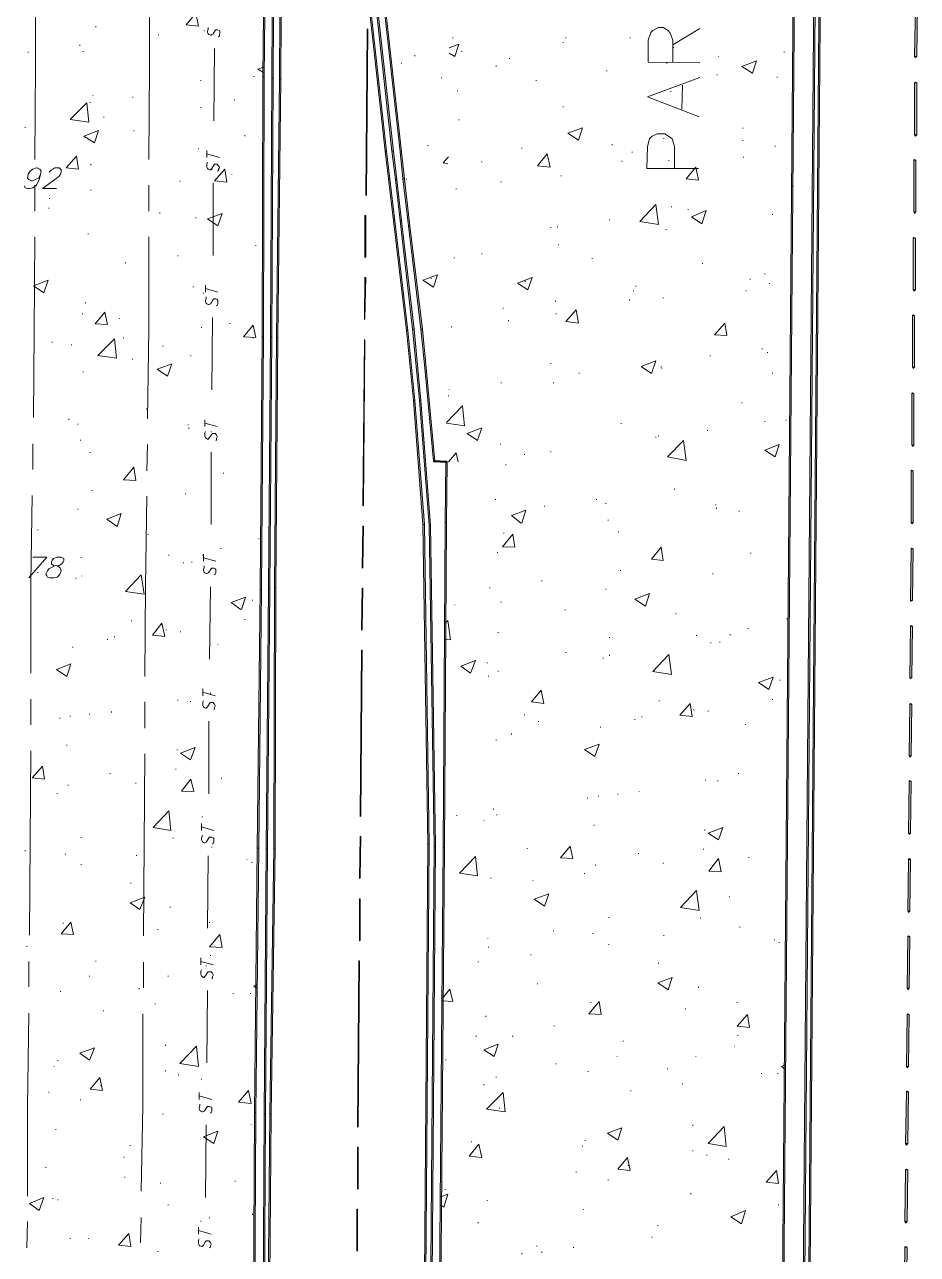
# Model space of a CAD drawing. Header units: inches. Extents: x 10 to 486, y 7 to 426.
# Drawn here: x 398.3 to 484.5, y 105.3 to 224.1 of the extents above; entities that cross this region are included whole.
import ezdxf

# ---------------------------------------------------------------- set-up
doc = ezdxf.new("R2010")
doc.units = ezdxf.units.IN
doc.header["$LTSCALE"] = 3
doc.header["$MEASUREMENT"] = 0
doc.layers.add('PDF_Geometry', color=7, linetype='Continuous', true_color=0x999999)
doc.layers.add('PDF_Solid Fills', color=7, linetype='Continuous')

msp = doc.modelspace()

# ---------------------------------------------------------------- hatches: boundary and pattern name
at = {"layer": 'PDF_Solid Fills', "true_color": 0x767676, "transparency": 33554559}
for points in [[(473.48, 340.55), (473.41, 340.55), (470.94, 39.95), (471.08, 39.95), (473.54, 340.55)], [(475.48, 340.55), (475.41, 340.55), (472.94, 39.95), (473.08, 39.95), (475.54, 340.55)], [(475.94, 340.55), (475.88, 340.55), (473.48, 39.95), (473.61, 39.95), (476.01, 340.55)], [(421.34, 219.08), (421.41, 219.08), (421.68, 243.22), (421.54, 243.22), (421.28, 219.08)], [(421.28, 193.95), (421.34, 193.95), (421.41, 219.08), (421.28, 219.08), (421.21, 193.95)], [(421.08, 169.55), (421.14, 169.55), (421.34, 193.95), (421.21, 193.95), (421.01, 169.55)], [(420.81, 144.55), (420.88, 144.55), (421.14, 169.55), (421.01, 169.55), (420.74, 144.55)], [(420.54, 119.02), (420.61, 119.02), (420.88, 144.55), (420.74, 144.55), (420.48, 119.02)], [(420.41, 95.02), (420.48, 95.02), (420.61, 119.02), (420.48, 119.02), (420.34, 95.02)]]:
    msp.add_hatch(color=8, dxfattribs=at).paths.add_polyline_path(points)
at = {"layer": 'PDF_Solid Fills', "transparency": 33554559}
for points in [[(484.28, 221.02), (484.41, 221.02), (484.48, 226.02), (484.28, 226.02), (484.21, 221.02)], [(484.28, 213.48), (484.41, 213.48), (484.41, 218.48), (484.21, 218.48), (484.21, 213.48)], [(484.21, 206.02), (484.34, 206.02), (484.34, 211.02), (484.14, 211.02), (484.14, 206.02)], [(484.14, 198.48), (484.28, 198.48), (484.28, 203.48), (484.08, 203.48), (484.08, 198.48)], [(484.08, 191.02), (484.21, 191.02), (484.21, 196.02), (484.01, 196.02), (484.01, 191.02)], [(484.01, 183.48), (484.14, 183.48), (484.14, 188.48), (483.94, 188.48), (483.94, 183.48)], [(483.94, 176.02), (484.08, 176.02), (484.08, 181.02), (483.88, 181.02), (483.88, 176.02)], [(483.88, 168.48), (484.01, 168.48), (484.08, 173.48), (483.88, 173.48), (483.81, 168.48)], [(483.81, 161.02), (483.94, 161.02), (484.01, 166.02), (483.81, 166.02), (483.74, 161.02)], [(483.74, 153.48), (483.88, 153.48), (483.94, 158.48), (483.74, 158.48), (483.68, 153.48)], [(483.68, 146.02), (483.81, 146.02), (483.88, 151.02), (483.68, 151.02), (483.61, 146.02)], [(483.61, 138.48), (483.74, 138.48), (483.81, 143.48), (483.61, 143.48), (483.54, 138.48)], [(483.54, 131.02), (483.68, 131.02), (483.74, 136.02), (483.54, 136.02), (483.48, 131.02)], [(483.48, 123.48), (483.61, 123.48), (483.68, 128.48), (483.48, 128.48), (483.41, 123.48)], [(483.41, 116.02), (483.54, 116.02), (483.61, 121.02), (483.41, 121.02), (483.34, 116.02)], [(483.34, 108.48), (483.48, 108.48), (483.54, 113.48), (483.34, 113.48), (483.28, 108.48)], [(483.28, 101.02), (483.41, 101.02), (483.48, 106.02), (483.28, 106.02), (483.21, 101.02)]]:
    msp.add_hatch(color=256, dxfattribs=at).paths.add_polyline_path(points)

# ---------------------------------------------------------------- linework, layer by layer
at = {"layer": 'PDF_Geometry', "color": 8, "lineweight": 5, "true_color": 0x767676}
for points in [[(473.48, 340.55), (473.41, 340.55), (470.94, 39.95), (471.08, 39.95), (473.54, 340.55)], [(475.48, 340.55), (475.41, 340.55), (472.94, 39.95), (473.08, 39.95), (475.54, 340.55)], [(475.94, 340.55), (475.88, 340.55), (473.48, 39.95), (473.61, 39.95), (476.01, 340.55)], [(421.34, 219.08), (421.41, 219.08), (421.68, 243.22), (421.54, 243.22), (421.28, 219.08)], [(422.14, 218.95), (422.28, 218.95), (422.41, 243.02), (422.28, 243.02)], [(422.88, 218.88), (423.01, 218.88), (423.14, 242.88), (423.01, 242.88)], [(433.08, 211.88), (433.21, 211.88), (429.81, 242.68), (429.68, 242.68)], [(433.74, 211.88), (433.88, 211.88), (430.48, 242.68), (430.34, 242.68)], [(434.54, 211.82), (434.68, 211.82), (431.21, 242.75), (431.08, 242.75)], [(421.28, 193.95), (421.34, 193.95), (421.41, 219.08), (421.28, 219.08), (421.21, 193.95)], [(422.01, 193.95), (422.14, 193.95), (422.28, 218.95), (422.14, 218.95)], [(422.61, 193.88), (422.74, 193.88), (423.01, 218.88), (422.88, 218.88)], [(433.41, 209.22), (433.54, 209.22), (433.21, 211.88), (433.08, 211.88)], [(434.08, 209.15), (434.21, 209.15), (433.88, 211.88), (433.74, 211.88)], [(434.81, 209.22), (434.94, 209.22), (434.68, 211.82), (434.54, 211.82)], [(433.88, 205.15), (434.01, 205.15), (433.54, 209.22), (433.41, 209.22)], [(434.54, 205.15), (434.68, 205.15), (434.21, 209.15), (434.08, 209.15)], [(435.34, 204.68), (435.48, 204.68), (434.94, 209.22), (434.81, 209.22)], [(435.14, 194.55), (435.28, 194.55), (434.01, 205.15), (433.88, 205.15)], [(435.74, 194.68), (435.88, 194.68), (434.68, 205.15), (434.54, 205.15)], [(436.54, 194.68), (436.68, 194.68), (435.48, 204.68), (435.34, 204.68)], [(421.08, 169.55), (421.14, 169.55), (421.34, 193.95), (421.21, 193.95), (421.01, 169.55)], [(421.81, 169.62), (421.94, 169.62), (422.14, 193.95), (422.01, 193.95)], [(422.41, 169.75), (422.54, 169.75), (422.74, 193.88), (422.61, 193.88)], [(435.81, 187.82), (435.94, 187.82), (435.28, 194.55), (435.14, 194.55)], [(436.41, 187.82), (436.54, 187.82), (435.88, 194.68), (435.74, 194.68)], [(436.94, 190.62), (437.08, 190.62), (436.68, 194.68), (436.54, 194.68)], [(437.74, 181.95), (437.88, 181.95), (437.08, 190.62), (436.94, 190.62)], [(436.74, 175.82), (436.88, 175.82), (435.94, 187.82), (435.81, 187.82)], [(437.34, 175.75), (437.48, 175.75), (436.54, 187.82), (436.41, 187.82)], [(439.01, 181.82), (439.01, 181.95), (437.81, 182.02), (437.81, 181.88)], [(438.88, 176.02), (439.01, 176.02), (439.08, 181.88), (438.94, 181.88)], [(438.68, 144.62), (438.81, 144.62), (439.01, 176.02), (438.88, 176.02)], [(437.21, 144.95), (437.34, 144.95), (436.88, 175.82), (436.74, 175.82)], [(437.81, 144.75), (437.94, 144.75), (437.48, 175.75), (437.34, 175.75)], [(420.81, 144.55), (420.88, 144.55), (421.14, 169.55), (421.01, 169.55), (420.74, 144.55)], [(421.61, 144.48), (421.74, 144.48), (421.94, 169.62), (421.81, 169.62)], [(422.34, 144.55), (422.48, 144.55), (422.54, 169.75), (422.41, 169.75)], [(436.14, 7.42), (436.28, 7.42), (437.34, 144.95), (437.21, 144.95)], [(420.54, 119.02), (420.61, 119.02), (420.88, 144.55), (420.74, 144.55), (420.48, 119.02)], [(421.41, 118.88), (421.54, 118.88), (421.74, 144.48), (421.61, 144.48)], [(421.94, 118.88), (422.08, 118.88), (422.48, 144.55), (422.34, 144.55)], [(436.74, 7.42), (436.88, 7.42), (437.94, 144.75), (437.81, 144.75)], [(437.54, 7.42), (437.68, 7.42), (438.81, 144.62), (438.68, 144.62)], [(420.41, 95.02), (420.48, 95.02), (420.61, 119.02), (420.48, 119.02), (420.34, 95.02)], [(421.28, 94.95), (421.41, 94.95), (421.54, 118.88), (421.41, 118.88)], [(421.74, 94.95), (421.88, 94.95), (422.08, 118.88), (421.94, 118.88)]]:
    msp.add_lwpolyline(points, close=True, dxfattribs=at)
at = {"layer": 'PDF_Geometry', "color": 7, "lineweight": 9}
for points in [[(399.28, 211.08), (399.34, 220.22), (399.34, 228.75)], [(410.28, 211.08), (410.34, 220.02), (410.34, 228.35)], [(399.28, 206.08), (399.28, 208.62)], [(410.28, 206.08), (410.28, 208.62)], [(399.14, 186.15), (399.21, 194.48), (399.28, 203.62)], [(410.14, 186.02), (410.28, 194.68), (410.28, 203.62)], [(399.08, 181.15), (399.08, 183.62)], [(410.08, 181.02), (410.14, 183.55)], [(398.88, 161.48), (398.88, 170.22), (399.01, 178.62)], [(409.88, 161.15), (409.94, 169.88), (410.08, 178.55)], [(398.88, 156.48), (398.88, 158.95)], [(409.88, 156.15), (409.88, 158.68)], [(398.74, 136.15), (398.81, 145.22), (398.88, 153.95)], [(409.74, 136.08), (409.81, 144.95), (409.88, 153.68)], [(398.68, 131.15), (398.68, 133.62)], [(409.74, 131.08), (409.74, 133.55)], [(398.54, 110.95), (398.54, 119.55), (398.68, 128.62)], [(409.54, 111.42), (409.68, 119.68), (409.68, 128.55)], [(398.48, 105.95), (398.54, 108.48)], [(409.48, 106.42), (409.54, 108.88)]]:
    msp.add_lwpolyline(points, dxfattribs=at)
at = {"layer": 'PDF_Geometry', "color": 7, "lineweight": 5}
for points in [[(484.28, 221.02), (484.41, 221.02), (484.48, 226.02), (484.28, 226.02), (484.21, 221.02)], [(431.28, 207.68), (431.41, 223.68), (431.34, 223.68), (431.21, 207.68)], [(484.28, 213.48), (484.41, 213.48), (484.41, 218.48), (484.21, 218.48), (484.21, 213.48)], [(484.21, 206.02), (484.34, 206.02), (484.34, 211.02), (484.14, 211.02), (484.14, 206.02)], [(431.14, 205.68), (431.14, 201.68), (431.21, 201.68), (431.21, 205.68)], [(484.14, 198.48), (484.28, 198.48), (484.28, 203.48), (484.08, 203.48), (484.08, 198.48)], [(431.14, 195.68), (431.21, 199.68), (431.14, 199.68), (431.08, 195.68)], [(484.08, 191.02), (484.21, 191.02), (484.21, 196.02), (484.01, 196.02), (484.01, 191.02)], [(431.01, 177.68), (431.14, 193.68), (431.08, 193.68), (430.94, 177.68)], [(484.01, 183.48), (484.14, 183.48), (484.14, 188.48), (483.94, 188.48), (483.94, 183.48)], [(483.94, 176.02), (484.08, 176.02), (484.08, 181.02), (483.88, 181.02), (483.88, 176.02)], [(430.94, 171.68), (431.01, 175.68), (430.94, 175.68), (430.88, 171.68)], [(483.88, 168.48), (484.01, 168.48), (484.08, 173.48), (483.88, 173.48), (483.81, 168.48)], [(430.88, 165.68), (430.94, 169.68), (430.88, 169.68), (430.81, 165.68)], [(483.81, 161.02), (483.94, 161.02), (484.01, 166.02), (483.81, 166.02), (483.74, 161.02)], [(430.74, 147.68), (430.88, 163.68), (430.81, 163.68), (430.68, 147.68)], [(483.74, 153.48), (483.88, 153.48), (483.94, 158.48), (483.74, 158.48), (483.68, 153.48)], [(483.68, 146.02), (483.81, 146.02), (483.88, 151.02), (483.68, 151.02), (483.61, 146.02)], [(430.68, 141.68), (430.74, 145.68), (430.68, 145.68), (430.61, 141.68)], [(483.61, 138.48), (483.74, 138.48), (483.81, 143.48), (483.61, 143.48), (483.54, 138.48)], [(430.61, 139.68), (430.61, 135.68), (430.68, 135.68), (430.68, 139.68)], [(483.54, 131.02), (483.68, 131.02), (483.74, 136.02), (483.54, 136.02), (483.48, 131.02)], [(430.48, 117.68), (430.61, 133.68), (430.54, 133.68), (430.41, 117.68)], [(483.48, 123.48), (483.61, 123.48), (483.68, 128.48), (483.48, 128.48), (483.41, 123.48)], [(483.41, 116.02), (483.54, 116.02), (483.61, 121.02), (483.41, 121.02), (483.34, 116.02)], [(430.41, 115.68), (430.41, 111.68), (430.48, 111.68), (430.48, 115.68)], [(483.34, 108.48), (483.48, 108.48), (483.54, 113.48), (483.34, 113.48), (483.28, 108.48)], [(430.34, 109.68), (430.34, 105.68), (430.41, 105.68), (430.41, 109.68)], [(483.28, 101.02), (483.41, 101.02), (483.48, 106.02), (483.28, 106.02), (483.21, 101.02)]]:
    msp.add_lwpolyline(points, close=True, dxfattribs=at)
at = {"layer": 'PDF_Geometry', "lineweight": 13}
for points in [[(414.81, 225.22), (415.08, 223.95), (413.88, 224.08)], [(468.94, 220.62), (468.54, 219.42), (467.54, 220.08)], [(404.48, 214.68), (402.68, 214.95), (404.28, 216.55)], [(405.41, 213.88), (405.01, 212.68), (404.01, 213.35)], [(452.14, 214.15), (451.74, 212.95), (450.74, 213.62)], [(448.74, 211.62), (449.01, 210.35), (447.81, 210.48)], [(403.28, 211.42), (403.48, 210.15), (402.28, 210.28)], [(463.08, 210.35), (463.34, 209.08), (462.14, 209.22)], [(417.61, 210.15), (417.81, 208.88), (416.61, 209.02)], [(459.48, 204.82), (457.68, 205.08), (459.21, 206.75)], [(417.34, 205.88), (416.94, 204.68), (415.94, 205.35)], [(464.08, 206.15), (463.68, 204.88), (462.68, 205.55)], [(438.14, 199.95), (437.74, 198.75), (436.74, 199.42)], [(447.28, 199.68), (446.88, 198.48), (445.88, 199.15)], [(400.54, 199.42), (400.14, 198.22), (399.14, 198.88)], [(406.01, 196.35), (406.28, 195.15), (405.08, 195.22)], [(451.54, 196.55), (451.74, 195.28), (450.54, 195.42)], [(420.34, 195.08), (420.61, 193.88), (419.41, 193.95)], [(465.88, 195.28), (466.08, 194.08), (464.88, 194.15)], [(407.14, 191.88), (405.34, 192.15), (406.94, 193.75)], [(412.48, 191.35), (412.08, 190.15), (411.08, 190.82)], [(459.21, 191.62), (458.81, 190.42), (457.81, 191.08)], [(442.41, 185.15), (442.01, 183.95), (441.01, 184.62)], [(462.14, 182.02), (460.34, 182.35), (461.88, 183.95)], [(471.14, 183.55), (470.74, 182.35), (469.74, 183.02)], [(408.81, 181.35), (409.01, 180.08), (407.81, 180.15)], [(407.61, 176.88), (407.21, 175.62), (406.21, 176.35)], [(445.41, 174.88), (445.61, 173.62), (444.41, 173.68)], [(459.74, 173.62), (459.94, 172.35), (458.81, 172.48)], [(409.81, 169.08), (408.01, 169.35), (409.54, 170.95)], [(458.61, 169.15), (458.21, 167.95), (457.21, 168.62)], [(411.54, 166.28), (411.81, 165.02), (410.61, 165.15)], [(460.74, 161.35), (458.94, 161.62), (460.48, 163.28)], [(402.74, 162.35), (402.34, 161.15), (401.34, 161.82)], [(441.81, 162.68), (441.34, 161.48), (440.41, 162.15)], [(470.54, 161.08), (470.14, 159.88), (469.14, 160.55)], [(448.14, 159.82), (448.41, 158.55), (447.21, 158.68)], [(462.54, 158.55), (462.74, 157.28), (461.54, 157.42)], [(453.74, 154.62), (453.34, 153.42), (452.34, 154.08)], [(414.74, 154.28), (414.28, 153.08), (413.34, 153.75)], [(400.01, 152.48), (400.21, 151.22), (399.01, 151.35)], [(414.34, 151.22), (414.61, 150.02), (413.41, 150.08)], [(412.41, 146.28), (410.68, 146.55), (412.21, 148.15)], [(465.68, 146.55), (465.28, 145.35), (464.28, 146.02)], [(442.01, 141.88), (440.28, 142.15), (441.81, 143.75)], [(450.94, 144.75), (451.21, 143.55), (450.01, 143.62)], [(465.28, 143.55), (465.54, 142.28), (464.34, 142.35)], [(463.41, 138.55), (461.61, 138.82), (463.14, 140.48)], [(409.88, 139.82), (409.41, 138.62), (408.48, 139.28)], [(448.88, 140.15), (448.48, 138.95), (447.48, 139.62)], [(402.74, 137.42), (403.01, 136.22), (401.81, 136.28)], [(417.14, 136.22), (417.34, 134.95), (416.14, 135.02)], [(460.81, 132.08), (460.41, 130.88), (459.41, 131.55)], [(453.74, 129.75), (453.94, 128.48), (452.74, 128.55)], [(468.08, 128.48), (468.28, 127.22), (467.08, 127.35)], [(405.01, 125.28), (404.54, 124.08), (403.61, 124.75)], [(415.08, 123.48), (413.28, 123.75), (414.88, 125.42)], [(444.01, 125.62), (443.61, 124.42), (442.61, 125.08)], [(405.54, 122.42), (405.81, 121.15), (404.61, 121.28)], [(419.88, 121.15), (420.14, 119.88), (418.94, 120.02)], [(444.68, 119.08), (442.88, 119.35), (444.48, 120.95)], [(466.01, 115.75), (464.28, 116.02), (465.81, 117.68)], [(416.94, 117.22), (416.54, 116.02), (415.54, 116.68)], [(455.94, 117.55), (455.54, 116.35), (454.54, 117.02)], [(442.14, 115.95), (442.41, 114.68), (441.21, 114.82)], [(456.48, 114.68), (456.74, 113.42), (455.54, 113.55)], [(470.88, 113.42), (471.08, 112.15), (469.88, 112.28)], [(400.14, 110.82), (399.68, 109.55), (398.74, 110.22)], [(467.88, 109.55), (467.48, 108.28), (466.48, 108.95)], [(408.34, 107.35), (408.54, 106.08), (407.34, 106.22)]]:
    msp.add_lwpolyline(points, close=True, dxfattribs=at)
for points in [[(405.14, 223.95), (405.14, 223.88)], [(415.61, 223.55), (415.61, 223.48)], [(417.01, 222.95), (417.08, 223.02), (417.08, 223.15), (417.14, 223.28), (417.14, 223.48), (417.08, 223.55), (416.94, 223.62), (416.74, 223.62), (416.68, 223.55), (416.48, 223.22), (416.34, 223.15), (416.28, 223.08), (416.21, 223.08), (416.08, 223.15), (416.01, 223.22), (415.94, 223.35), (415.94, 223.48), (416.01, 223.68), (416.01, 223.82)], [(411.21, 223.15), (411.21, 223.08)], [(439.28, 221.88), (440.21, 222.22), (439.81, 221.02), (439.28, 221.35)], [(439.61, 222.88), (439.61, 222.82)], [(450.28, 222.42), (450.28, 222.35)], [(450.54, 222.88), (450.54, 222.82)], [(456.74, 222.88), (456.74, 222.82)], [(398.61, 221.48), (398.61, 221.42)], [(403.61, 222.15), (403.61, 222.08)], [(403.94, 221.55), (403.94, 221.48)], [(416.54, 214.82), (416.61, 221.82)], [(435.94, 221.15), (435.94, 221.08)], [(440.48, 221.55), (440.48, 221.48)], [(460.94, 221.95), (460.94, 221.88)], [(465.28, 221.08), (465.28, 221.02)], [(471.61, 221.48), (471.61, 221.42)], [(421.34, 219.48), (420.81, 219.82), (421.34, 220.02)], [(434.68, 220.42), (434.68, 220.35)], [(443.81, 220.15), (443.81, 220.08)], [(445.08, 220.88), (445.08, 220.82)], [(460.28, 220.42), (460.28, 220.35)], [(415.28, 218.75), (415.28, 218.68)], [(420.41, 219.15), (420.41, 219.08)], [(438.54, 219.02), (438.54, 218.95)], [(447.68, 218.75), (447.68, 218.68)], [(454.48, 219.68), (454.48, 219.62)], [(465.14, 219.28), (465.14, 219.22)], [(470.94, 219.08), (470.94, 219.02)], [(440.08, 217.75), (440.08, 217.68)], [(460.68, 217.68), (460.68, 217.62)], [(404.61, 216.62), (404.61, 216.55)], [(404.88, 217.28), (404.88, 217.22)], [(408.74, 217.15), (408.74, 217.08)], [(418.54, 216.88), (418.54, 216.82)], [(450.28, 216.22), (450.28, 216.15)], [(405.94, 215.22), (405.94, 215.15)], [(415.28, 216.15), (415.28, 216.08)], [(398.34, 214.22), (398.34, 214.15)], [(408.81, 213.88), (408.81, 213.82)], [(440.21, 214.95), (440.21, 214.88)], [(467.61, 214.15), (467.61, 214.08)], [(419.54, 213.42), (419.54, 213.35)], [(460.01, 213.15), (460.01, 213.08)], [(467.61, 212.95), (467.61, 212.88)], [(415.08, 212.15), (415.08, 212.08)], [(415.88, 211.28), (415.88, 211.95)], [(417.08, 211.28), (415.88, 211.62)], [(437.21, 212.48), (437.21, 212.42)], [(446.28, 212.22), (446.28, 212.15)], [(455.01, 212.55), (455.01, 212.48)], [(456.94, 211.82), (456.94, 211.75)], [(470.74, 212.42), (470.74, 212.35)], [(404.68, 210.62), (404.68, 210.55)], [(416.88, 209.95), (417.01, 210.02), (417.01, 210.15), (417.08, 210.28), (417.08, 210.35), (417.01, 210.48), (416.94, 210.55), (416.88, 210.62), (416.61, 210.62), (416.54, 210.55), (416.34, 210.22), (416.28, 210.15), (416.21, 210.08), (416.14, 210.08), (416.01, 210.15), (415.94, 210.22), (415.88, 210.35), (415.88, 210.68), (415.94, 210.82)], [(439.14, 210.68), (438.68, 210.75), (439.21, 211.35)], [(442.41, 210.88), (442.41, 210.82)], [(455.94, 210.95), (455.94, 210.88)], [(460.48, 211.02), (460.48, 210.95)], [(467.68, 211.35), (467.68, 211.28)], [(416.34, 210.15), (416.34, 210.08)], [(418.28, 209.68), (418.28, 209.62)], [(435.14, 209.22), (435.14, 209.15)], [(450.08, 209.55), (450.08, 209.48)], [(404.68, 208.15), (404.68, 208.08)], [(413.28, 209.02), (413.28, 208.95)], [(416.48, 201.82), (416.48, 208.82)], [(439.94, 208.28), (439.94, 208.22)], [(444.28, 208.95), (444.28, 208.88)], [(472.34, 208.55), (472.34, 208.48)], [(400.68, 207.35), (400.68, 207.28)], [(400.61, 206.42), (400.61, 206.35)], [(411.34, 205.95), (411.34, 205.88)], [(460.74, 206.55), (460.74, 206.48)], [(462.34, 206.28), (462.34, 206.22)], [(470.48, 205.82), (470.48, 205.75)], [(414.81, 205.48), (414.81, 205.42)], [(449.08, 204.55), (449.08, 204.48)], [(449.74, 204.62), (449.74, 204.55)], [(454.74, 205.28), (454.74, 205.22)], [(460.21, 204.35), (460.21, 204.28)], [(404.41, 203.95), (404.41, 203.88)], [(420.61, 202.82), (420.61, 202.75)], [(442.41, 202.02), (442.41, 201.95)], [(449.81, 202.88), (449.81, 202.82)], [(408.01, 201.15), (408.01, 201.08)], [(413.08, 201.82), (413.08, 201.75)], [(439.74, 201.62), (439.74, 201.55)], [(453.08, 201.55), (453.08, 201.48)], [(463.74, 201.08), (463.74, 201.02)], [(437.54, 199.62), (437.54, 199.55)], [(469.74, 200.08), (469.74, 200.02)], [(414.54, 198.82), (414.54, 198.75)], [(415.74, 198.28), (415.74, 198.95)], [(416.94, 198.28), (415.74, 198.62)], [(446.61, 199.35), (446.61, 199.28)], [(457.08, 198.42), (457.08, 198.35)], [(457.28, 198.88), (457.28, 198.82)], [(467.94, 198.42), (467.94, 198.35)], [(468.34, 199.55), (468.34, 199.48)], [(470.21, 199.15), (470.21, 199.08)], [(404.14, 197.28), (404.14, 197.22)], [(415.54, 198.22), (415.54, 198.15)], [(416.81, 196.95), (416.88, 197.02), (416.94, 197.15), (416.94, 197.48), (416.88, 197.55), (416.74, 197.62), (416.54, 197.62), (416.48, 197.55), (416.28, 197.22), (416.21, 197.15), (416.08, 197.08), (416.01, 197.08), (415.88, 197.15), (415.81, 197.22), (415.74, 197.35), (415.74, 197.48), (415.81, 197.68), (415.81, 197.82)], [(449.54, 197.42), (449.54, 197.35)], [(456.68, 197.55), (456.68, 197.48)], [(459.94, 197.75), (459.94, 197.68)], [(403.88, 196.22), (403.88, 196.15)], [(444.48, 196.75), (444.48, 196.68)], [(449.61, 196.22), (449.61, 196.15)], [(407.41, 195.75), (407.41, 195.68)], [(415.34, 194.88), (415.34, 194.82)], [(416.34, 188.82), (416.41, 195.82)], [(418.08, 195.28), (418.08, 195.22)], [(439.48, 194.95), (439.48, 194.88)], [(445.01, 195.55), (445.01, 195.48)], [(407.81, 193.88), (407.81, 193.82)], [(420.34, 193.88), (420.34, 193.82)], [(400.94, 193.48), (400.94, 193.42)], [(402.81, 193.22), (402.81, 193.15)], [(411.61, 193.08), (411.61, 193.02)], [(469.48, 192.82), (469.48, 192.75)], [(470.01, 192.48), (470.01, 192.42)], [(408.68, 191.82), (408.68, 191.75)], [(414.34, 192.15), (414.34, 192.08)], [(449.08, 191.42), (449.08, 191.35)], [(464.48, 192.15), (464.48, 192.08)], [(403.94, 190.62), (403.94, 190.55)], [(451.81, 190.48), (451.81, 190.42)], [(459.74, 191.08), (459.74, 191.02)], [(459.81, 190.95), (459.81, 190.88)], [(470.48, 190.48), (470.48, 190.42)], [(444.28, 189.55), (444.28, 189.48)], [(449.34, 189.55), (449.34, 189.48)], [(439.21, 188.28), (439.21, 188.22)], [(439.28, 188.88), (439.28, 188.82)], [(410.08, 187.02), (410.08, 186.95)], [(439.01, 185.68), (440.54, 187.28), (440.74, 185.35), (439.01, 185.62)], [(467.54, 187.62), (467.54, 187.55)], [(402.54, 186.02), (402.54, 185.95)], [(403.41, 185.55), (403.41, 185.48)], [(414.08, 185.48), (414.08, 185.42)], [(415.68, 185.28), (415.68, 185.95)], [(416.88, 185.28), (415.68, 185.62)], [(455.88, 185.62), (455.88, 185.55)], [(469.74, 185.82), (469.74, 185.75)], [(471.81, 185.95), (471.81, 185.88)], [(414.14, 185.15), (414.14, 185.08)], [(416.74, 183.95), (416.81, 184.02), (416.81, 184.15), (416.88, 184.28), (416.88, 184.35), (416.81, 184.48), (416.74, 184.55), (416.68, 184.62), (416.41, 184.62), (416.34, 184.55), (416.14, 184.22), (416.08, 184.15), (416.01, 184.08), (415.94, 184.08), (415.81, 184.15), (415.74, 184.22), (415.68, 184.35), (415.68, 184.68), (415.74, 184.82)], [(416.28, 184.82), (416.28, 184.75)], [(459.21, 184.28), (459.21, 184.22)], [(459.48, 184.42), (459.48, 184.35)], [(464.21, 184.95), (464.21, 184.88)], [(403.68, 184.02), (403.68, 183.95)], [(444.21, 183.62), (444.21, 183.55)], [(404.61, 182.82), (404.61, 182.75)], [(416.28, 175.82), (416.28, 182.82)], [(439.21, 181.88), (439.94, 182.75), (440.14, 181.88)], [(446.54, 182.62), (446.54, 182.55)], [(449.08, 182.88), (449.08, 182.82)], [(417.48, 180.82), (417.48, 180.75)], [(444.74, 181.62), (444.74, 181.55)], [(404.81, 179.15), (404.81, 179.08)], [(413.81, 178.82), (413.81, 178.75)], [(443.74, 178.28), (443.74, 178.22)], [(453.48, 178.28), (453.48, 178.22)], [(461.01, 179.28), (461.01, 179.22)], [(403.41, 177.35), (403.41, 177.28)], [(446.21, 175.95), (445.28, 176.68), (446.68, 177.22), (446.28, 175.95)], [(448.48, 177.62), (448.48, 177.55)], [(454.41, 177.88), (454.41, 177.82)], [(465.01, 177.75), (465.01, 177.68)], [(465.08, 177.42), (465.08, 177.35)], [(467.28, 177.15), (467.28, 177.08)], [(454.61, 176.28), (454.61, 176.22)], [(399.54, 175.35), (399.54, 175.28)], [(410.21, 174.88), (410.21, 174.82)], [(444.54, 175.02), (444.54, 174.95)], [(455.61, 175.15), (455.61, 175.08)], [(417.21, 173.55), (417.21, 173.48)], [(420.88, 174.48), (420.88, 174.42)], [(403.74, 172.68), (403.74, 172.62)], [(412.21, 172.88), (412.21, 172.82)], [(415.48, 172.88), (415.48, 172.82)], [(415.54, 172.28), (415.54, 172.95)], [(416.74, 172.28), (415.54, 172.62)], [(443.94, 173.15), (443.94, 173.08)], [(468.41, 173.08), (468.41, 173.02)], [(399.54, 171.22), (399.54, 171.15)], [(413.61, 172.15), (413.61, 172.08)], [(414.41, 172.22), (414.41, 172.15)], [(416.61, 170.95), (416.68, 171.02), (416.74, 171.15), (416.74, 171.48), (416.68, 171.55), (416.54, 171.62), (416.34, 171.62), (416.28, 171.55), (416.08, 171.22), (416.01, 171.15), (415.88, 171.08), (415.81, 171.08), (415.68, 171.15), (415.61, 171.22), (415.54, 171.35), (415.54, 171.48), (415.61, 171.68), (415.61, 171.82)], [(455.81, 171.42), (455.81, 171.35)], [(464.74, 171.08), (464.74, 171.02)], [(403.21, 170.68), (403.21, 170.62)], [(403.81, 170.88), (403.81, 170.82)], [(448.21, 170.42), (448.21, 170.35)], [(416.14, 162.82), (416.21, 169.82)], [(419.14, 167.62), (418.21, 168.28), (419.61, 168.82), (419.21, 167.62)], [(443.21, 169.75), (443.21, 169.68)], [(454.41, 169.62), (454.41, 169.55)], [(420.28, 168.55), (420.28, 168.48)], [(439.81, 168.08), (439.81, 168.02)], [(444.28, 168.35), (444.28, 168.28)], [(450.48, 167.62), (450.48, 167.55)], [(408.61, 166.55), (408.61, 166.48)], [(419.54, 166.68), (419.54, 166.62)], [(438.88, 166.28), (439.14, 166.55), (439.41, 164.68), (438.88, 164.75)], [(461.14, 167.22), (461.14, 167.15)], [(471.88, 166.75), (471.88, 166.68)], [(411.94, 165.68), (411.94, 165.62)], [(413.34, 165.48), (413.34, 165.42)], [(444.01, 165.42), (444.01, 165.35)], [(463.14, 165.15), (463.14, 165.08)], [(466.41, 165.22), (466.41, 165.15)], [(468.14, 165.82), (468.14, 165.75)], [(402.94, 164.02), (402.94, 163.95)], [(406.28, 164.75), (406.28, 164.68)], [(406.94, 165.02), (406.94, 164.95)], [(416.94, 164.28), (416.94, 164.22)], [(454.74, 164.95), (454.74, 164.88)], [(464.54, 164.42), (464.54, 164.35)], [(465.41, 164.48), (465.41, 164.42)], [(450.54, 163.48), (450.54, 163.42)], [(454.14, 162.95), (454.14, 162.88)], [(454.74, 163.22), (454.74, 163.15)], [(442.94, 162.48), (442.94, 162.42)], [(444.01, 161.68), (444.01, 161.62)], [(443.08, 161.22), (443.08, 161.15)], [(471.21, 160.82), (471.21, 160.75)], [(415.48, 159.28), (415.48, 159.95)], [(416.68, 159.28), (415.48, 159.62)], [(416.21, 159.55), (416.21, 159.48)], [(413.08, 158.88), (413.08, 158.82)], [(414.28, 158.75), (414.28, 158.68)], [(416.54, 157.95), (416.61, 158.02), (416.61, 158.15), (416.68, 158.28), (416.68, 158.35), (416.61, 158.48), (416.54, 158.55), (416.48, 158.62), (416.21, 158.62), (416.14, 158.55), (415.94, 158.22), (415.88, 158.15), (415.81, 158.08), (415.74, 158.08), (415.61, 158.15), (415.54, 158.22), (415.48, 158.35), (415.48, 158.68), (415.54, 158.82)], [(459.54, 158.82), (459.54, 158.75)], [(470.48, 158.95), (470.48, 158.88)], [(401.68, 157.15), (401.68, 157.08)], [(402.68, 157.35), (402.68, 157.28)], [(404.54, 157.55), (404.54, 157.48)], [(406.68, 157.75), (406.68, 157.68)], [(416.08, 149.82), (416.08, 156.82)], [(446.54, 157.48), (446.54, 157.42)], [(447.88, 156.82), (447.88, 156.75)], [(457.21, 157.02), (457.21, 156.95)], [(457.88, 157.28), (457.88, 157.22)], [(462.88, 157.95), (462.88, 157.88)], [(464.28, 157.82), (464.28, 157.75)], [(453.88, 156.28), (453.88, 156.22)], [(467.88, 156.55), (467.88, 156.48)], [(402.34, 154.55), (402.34, 154.48)], [(443.81, 155.02), (443.81, 154.95)], [(445.28, 155.62), (445.28, 155.55)], [(413.01, 154.08), (413.01, 154.02)], [(412.88, 152.22), (412.88, 152.15)], [(406.54, 151.82), (406.54, 151.75)], [(409.01, 150.88), (409.01, 150.82)], [(417.28, 151.35), (417.28, 151.28)], [(464.01, 151.15), (464.01, 151.08)], [(465.21, 151.08), (465.21, 151.02)], [(467.21, 151.82), (467.21, 151.75)], [(401.41, 149.88), (401.41, 149.82)], [(402.48, 150.68), (402.48, 150.62)], [(455.54, 149.82), (455.54, 149.75)], [(457.61, 150.08), (457.61, 150.02)], [(452.61, 149.42), (452.61, 149.35)], [(453.68, 149.62), (453.68, 149.55)], [(415.41, 147.62), (415.41, 147.55)], [(440.01, 147.75), (440.01, 147.68)], [(443.54, 148.35), (443.54, 148.28)], [(443.88, 147.82), (443.88, 147.75)], [(415.34, 146.28), (415.34, 146.95)], [(416.54, 146.28), (415.34, 146.62)], [(442.61, 147.28), (442.61, 147.22)], [(453.28, 146.82), (453.28, 146.75)], [(463.94, 146.35), (463.94, 146.28)], [(403.74, 145.62), (403.74, 145.55)], [(412.61, 145.55), (412.61, 145.48)], [(416.41, 144.95), (416.48, 145.02), (416.54, 145.15), (416.54, 145.48), (416.48, 145.55), (416.34, 145.62), (416.14, 145.62), (416.08, 145.55), (415.88, 145.22), (415.81, 145.15), (415.68, 145.08), (415.61, 145.08), (415.48, 145.15), (415.41, 145.22), (415.34, 145.35), (415.34, 145.48), (415.41, 145.68), (415.41, 145.82)], [(398.34, 144.35), (398.34, 144.28)], [(402.21, 144.02), (402.21, 143.95)], [(409.08, 143.88), (409.08, 143.82)], [(415.94, 136.82), (416.01, 143.82)], [(416.34, 144.68), (416.34, 144.62)], [(446.81, 144.55), (446.81, 144.48)], [(457.54, 144.08), (457.54, 144.02)], [(463.81, 144.48), (463.81, 144.42)], [(403.74, 143.02), (403.74, 142.95)], [(419.74, 143.48), (419.74, 143.42)], [(420.21, 143.22), (420.21, 143.15)], [(453.41, 142.95), (453.41, 142.88)], [(459.94, 143.15), (459.94, 143.08)], [(468.21, 143.68), (468.21, 143.62)], [(443.28, 141.68), (443.28, 141.62)], [(447.34, 141.48), (447.34, 141.42)], [(452.34, 142.15), (452.34, 142.08)], [(408.54, 141.22), (408.54, 141.15)], [(466.34, 139.88), (466.34, 139.82)], [(412.34, 138.88), (412.34, 138.82)], [(454.68, 137.88), (454.68, 137.82)], [(463.54, 137.82), (463.54, 137.75)], [(402.01, 137.35), (402.01, 137.28)], [(411.14, 136.75), (411.14, 136.68)], [(416.14, 137.42), (416.14, 137.35)], [(467.34, 136.95), (467.34, 136.88)], [(443.01, 135.88), (443.01, 135.82)], [(449.34, 136.62), (449.34, 136.55)], [(453.14, 136.35), (453.14, 136.28)], [(460.01, 136.15), (460.01, 136.08)], [(470.68, 135.75), (470.68, 135.68)], [(471.14, 135.48), (471.14, 135.42)], [(398.48, 135.08), (398.48, 135.02)], [(443.08, 135.02), (443.08, 134.95)], [(447.14, 134.28), (447.14, 134.22)], [(454.68, 135.28), (454.68, 135.22)], [(405.14, 133.68), (405.14, 133.62)], [(415.28, 133.28), (415.28, 133.95)], [(416.48, 133.28), (415.28, 133.62)], [(415.81, 133.22), (415.81, 133.15)], [(416.21, 134.22), (416.21, 134.15)], [(442.08, 133.62), (442.08, 133.55)], [(459.48, 133.48), (459.48, 133.42)], [(404.54, 132.22), (404.54, 132.15)], [(412.14, 132.22), (412.14, 132.15)], [(416.34, 131.95), (416.41, 132.02), (416.41, 132.15), (416.48, 132.28), (416.48, 132.35), (416.41, 132.48), (416.34, 132.55), (416.28, 132.62), (416.01, 132.62), (415.94, 132.55), (415.74, 132.22), (415.68, 132.15), (415.61, 132.08), (415.54, 132.08), (415.41, 132.15), (415.34, 132.22), (415.28, 132.35), (415.28, 132.68), (415.34, 132.82)], [(398.68, 131.42), (398.68, 131.35)], [(401.74, 130.75), (401.74, 130.68)], [(409.34, 131.02), (409.34, 130.95)], [(415.88, 123.82), (415.94, 130.82)], [(420.68, 131.02), (420.41, 131.22), (420.68, 131.35)], [(438.61, 130.08), (439.34, 130.95), (439.61, 129.75), (438.61, 129.82)], [(447.81, 131.48), (447.81, 131.42)], [(463.34, 131.15), (463.34, 131.08)], [(410.88, 129.55), (410.88, 129.48)], [(418.41, 130.55), (418.41, 130.48)], [(420.08, 130.55), (420.08, 130.48)], [(452.94, 129.68), (452.94, 129.62)], [(467.08, 129.68), (467.08, 129.62)], [(405.88, 128.88), (405.88, 128.82)], [(442.81, 128.35), (442.81, 128.28)], [(462.08, 129.08), (462.08, 129.02)], [(449.41, 127.42), (449.41, 127.35)], [(441.88, 126.42), (441.88, 126.35)], [(445.41, 126.42), (445.41, 126.35)], [(456.08, 125.95), (456.08, 125.88)], [(467.14, 126.48), (467.14, 126.42)], [(411.88, 125.55), (411.88, 125.48)], [(466.81, 125.48), (466.81, 125.42)], [(401.48, 124.08), (401.48, 124.02)], [(438.94, 124.15), (438.94, 124.08)], [(449.61, 123.75), (449.61, 123.68)], [(455.48, 124.48), (455.48, 124.42)], [(463.08, 124.48), (463.08, 124.42)], [(471.68, 123.22), (471.34, 123.48), (471.68, 123.62)], [(401.14, 123.48), (401.14, 123.42)], [(411.88, 123.08), (411.88, 123.02)], [(413.14, 122.68), (413.14, 122.62)], [(443.81, 122.48), (443.81, 122.42)], [(452.68, 123.02), (452.68, 122.95)], [(460.34, 123.28), (460.34, 123.22)], [(469.41, 122.82), (469.41, 122.75)], [(471.01, 122.82), (471.01, 122.75)], [(405.61, 121.68), (405.61, 121.62)], [(415.34, 122.28), (415.34, 122.22)], [(442.61, 121.75), (442.61, 121.68)], [(461.81, 121.82), (461.81, 121.75)], [(400.61, 121.02), (400.61, 120.95)], [(403.68, 120.28), (403.68, 120.22)], [(415.14, 120.28), (415.14, 120.95)], [(416.34, 120.28), (415.14, 120.62)], [(456.81, 121.15), (456.81, 121.08)], [(411.61, 118.88), (411.61, 118.82)], [(416.21, 118.95), (416.28, 119.02), (416.34, 119.15), (416.34, 119.48), (416.28, 119.55), (416.14, 119.62), (415.94, 119.62), (415.88, 119.55), (415.68, 119.22), (415.61, 119.15), (415.48, 119.08), (415.41, 119.08), (415.28, 119.15), (415.21, 119.22), (415.14, 119.35), (415.14, 119.48), (415.21, 119.68), (415.21, 119.82)], [(444.14, 119.48), (444.14, 119.42)], [(415.74, 110.82), (415.81, 117.82)], [(420.14, 117.88), (420.14, 117.82)], [(462.81, 117.82), (462.81, 117.75)], [(401.28, 117.42), (401.28, 117.35)], [(408.48, 115.88), (408.48, 115.82)], [(420.54, 116.42), (420.54, 116.35)], [(441.41, 116.22), (441.41, 116.15)], [(452.14, 115.82), (452.14, 115.75)], [(452.41, 116.35), (452.41, 116.28)], [(462.81, 115.35), (462.81, 115.28)], [(407.88, 114.75), (407.88, 114.68)], [(442.34, 115.08), (442.34, 115.02)], [(464.14, 114.95), (464.14, 114.88)], [(466.28, 114.55), (466.28, 114.48)], [(400.34, 113.75), (400.34, 113.68)], [(451.54, 113.28), (451.54, 113.22)], [(456.54, 113.95), (456.54, 113.88)], [(407.94, 112.82), (407.94, 112.75)], [(411.41, 112.22), (411.41, 112.15)], [(418.61, 112.42), (418.61, 112.35)], [(454.61, 112.55), (454.61, 112.48)], [(401.01, 110.75), (401.01, 110.68)], [(401.48, 110.62), (401.48, 110.55)], [(438.48, 110.88), (439.14, 111.15), (438.74, 109.88), (438.48, 110.08)], [(438.88, 111.62), (438.88, 111.55)], [(442.94, 110.55), (442.94, 110.48)], [(462.61, 111.22), (462.61, 111.15)], [(412.14, 110.15), (412.14, 110.08)], [(452.21, 109.68), (452.21, 109.62)], [(471.08, 110.15), (471.08, 110.08)], [(415.28, 108.55), (415.28, 108.48)], [(416.14, 108.88), (416.14, 108.82)], [(420.28, 109.22), (420.28, 109.15)], [(442.08, 108.42), (442.08, 108.35)], [(459.41, 108.15), (459.41, 108.08)], [(471.48, 108.68), (471.48, 108.62)], [(415.08, 107.28), (415.08, 107.95)], [(416.28, 107.28), (415.08, 107.62)], [(458.88, 107.02), (458.88, 106.95)], [(402.68, 106.88), (402.68, 106.82)], [(404.48, 106.88), (404.48, 106.82)], [(416.14, 105.95), (416.21, 106.02), (416.21, 106.15), (416.28, 106.28), (416.28, 106.35), (416.21, 106.48), (416.14, 106.55), (416.08, 106.62), (415.81, 106.62), (415.74, 106.55), (415.54, 106.22), (415.48, 106.15), (415.41, 106.08), (415.34, 106.08), (415.21, 106.15), (415.14, 106.22), (415.08, 106.35), (415.08, 106.68), (415.14, 106.82)], [(447.74, 106.15), (447.74, 106.08)], [(451.28, 106.02), (451.28, 105.95)], [(411.14, 105.62), (411.14, 105.55)], [(446.28, 105.42), (446.28, 105.35)], [(448.21, 105.55), (448.21, 105.48)]]:
    msp.add_lwpolyline(points, dxfattribs=at)
at = {"layer": 'PDF_Geometry', "color": 7, "lineweight": 5}
for points in [[(431.34, 223.68), (431.41, 223.68)], [(484.41, 221.02), (484.28, 220.95), (484.21, 221.02)], [(484.21, 218.48), (484.28, 218.55), (484.41, 218.48)], [(484.41, 213.48), (484.28, 213.35), (484.21, 213.48)], [(484.14, 211.02), (484.21, 211.08), (484.34, 211.02)], [(431.28, 207.68), (431.21, 207.62), (431.21, 207.68)], [(431.14, 205.68), (431.21, 205.68)], [(484.34, 206.02), (484.21, 205.88), (484.14, 206.02)], [(484.08, 203.48), (484.14, 203.55), (484.28, 203.48)], [(431.21, 201.68), (431.14, 201.62), (431.14, 201.68)], [(431.14, 199.68), (431.21, 199.68)], [(484.28, 198.48), (484.14, 198.35), (484.08, 198.48)], [(484.01, 196.02), (484.08, 196.08), (484.21, 196.02)], [(431.14, 195.68), (431.08, 195.62), (431.08, 195.68)], [(431.08, 193.68), (431.14, 193.68)], [(484.21, 191.02), (484.08, 190.88), (484.01, 191.02)], [(483.94, 188.48), (484.01, 188.55), (484.14, 188.48)], [(484.14, 183.48), (484.01, 183.35), (483.94, 183.48)], [(483.88, 181.02), (483.94, 181.08), (484.08, 181.02)], [(431.01, 177.68), (430.94, 177.62), (430.94, 177.68)], [(484.08, 176.02), (483.94, 175.88), (483.88, 176.02)], [(430.94, 175.68), (431.01, 175.68)], [(483.88, 173.48), (483.94, 173.55), (484.08, 173.48)], [(430.94, 171.68), (430.88, 171.62), (430.88, 171.68)], [(430.88, 169.68), (430.94, 169.68)], [(484.01, 168.48), (483.88, 168.42), (483.81, 168.48)], [(430.88, 165.68), (430.81, 165.62), (430.81, 165.68)], [(483.81, 166.02), (483.88, 166.08), (484.01, 166.02)], [(430.81, 163.68), (430.88, 163.68)], [(483.94, 161.02), (483.81, 160.95), (483.74, 161.02)], [(483.74, 158.48), (483.81, 158.55), (483.94, 158.48)], [(483.88, 153.48), (483.74, 153.35), (483.68, 153.48)], [(483.68, 151.02), (483.74, 151.08), (483.88, 151.02)], [(430.74, 147.68), (430.68, 147.62), (430.68, 147.68)], [(430.68, 145.68), (430.74, 145.68)], [(483.81, 146.02), (483.68, 145.88), (483.61, 146.02)], [(483.61, 143.48), (483.68, 143.55), (483.81, 143.48)], [(430.68, 141.68), (430.61, 141.62), (430.61, 141.68)], [(430.61, 139.68), (430.68, 139.68)], [(483.74, 138.48), (483.61, 138.35), (483.54, 138.48)], [(430.68, 135.68), (430.61, 135.62), (430.61, 135.68)], [(483.54, 136.02), (483.61, 136.08), (483.74, 136.02)], [(430.54, 133.68), (430.61, 133.68)], [(483.68, 131.02), (483.54, 130.88), (483.48, 131.02)], [(483.48, 128.48), (483.54, 128.55), (483.68, 128.48)], [(483.61, 123.48), (483.48, 123.35), (483.41, 123.48)], [(483.41, 121.02), (483.48, 121.08), (483.61, 121.02)], [(430.48, 117.68), (430.41, 117.62), (430.41, 117.68)], [(430.41, 115.68), (430.48, 115.68)], [(483.54, 116.02), (483.41, 115.88), (483.34, 116.02)], [(483.34, 113.48), (483.41, 113.55), (483.54, 113.48)], [(430.48, 111.68), (430.41, 111.62), (430.41, 111.68)], [(430.34, 109.68), (430.41, 109.68)], [(483.48, 108.48), (483.34, 108.35), (483.28, 108.48)], [(483.28, 106.02), (483.34, 106.08), (483.48, 106.02)], [(430.41, 105.68), (430.34, 105.62), (430.34, 105.68)]]:
    msp.add_lwpolyline(points, dxfattribs=at)
at = {"layer": 'PDF_Geometry', "color": 7, "lineweight": 13}
for points in [[(463.48, 220.42), (458.48, 220.48), (458.48, 222.62), (458.74, 223.35), (458.94, 223.55), (459.48, 223.82), (459.94, 223.82), (460.41, 223.55), (460.61, 223.28), (460.88, 222.62), (460.88, 220.48)], [(460.88, 222.15), (463.48, 223.75)], [(463.41, 215.22), (458.41, 217.15), (463.48, 219.02)], [(461.74, 215.95), (461.81, 218.28)], [(463.34, 210.22), (458.34, 210.22), (458.41, 212.35), (458.61, 213.08), (458.88, 213.35), (459.34, 213.55), (460.08, 213.55), (460.54, 213.28), (460.81, 213.08), (461.01, 212.35), (461.01, 210.22)], [(399.81, 209.62), (399.61, 209.28), (399.34, 209.15), (399.01, 209.02), (398.94, 209.02), (398.68, 209.15), (398.54, 209.28), (398.61, 209.62), (398.61, 209.68), (398.81, 209.95), (399.08, 210.15), (399.41, 210.28), (399.48, 210.28), (399.74, 210.15), (399.88, 209.95), (399.81, 209.62), (399.68, 209.15), (399.41, 208.62), (399.08, 208.35), (398.74, 208.28), (398.54, 208.28), (398.34, 208.35), (398.28, 208.55)], [(400.68, 209.82), (400.68, 209.88), (400.88, 210.08), (401.01, 210.15), (401.21, 210.28), (401.61, 210.28), (401.74, 210.15), (401.81, 210.08), (401.81, 209.88), (401.74, 209.68), (401.61, 209.48), (401.28, 209.22), (400.01, 208.28), (401.34, 208.28)], [(399.08, 172.68), (400.41, 172.68), (398.68, 170.68)]]:
    msp.add_lwpolyline(points, dxfattribs=at)
at = {"layer": 'PDF_Geometry', "color": 8, "lineweight": 5, "true_color": 0x767676}
for points in [[(421.28, 219.08), (421.28, 219.08)], [(422.14, 218.95), (422.14, 218.95)], [(423.01, 218.88), (423.01, 218.88)], [(433.08, 211.88), (433.08, 211.88)], [(433.74, 211.88), (433.74, 211.88)], [(434.68, 211.82), (434.68, 211.82)], [(433.54, 209.22), (433.54, 209.22)], [(434.21, 209.15), (434.21, 209.15)], [(434.81, 209.22), (434.81, 209.22)], [(433.88, 205.15), (433.88, 205.15)], [(434.68, 205.15), (434.68, 205.15)], [(435.34, 204.68), (435.34, 204.68)], [(421.34, 193.95), (421.34, 193.95)], [(422.14, 193.95), (422.14, 193.95)], [(422.61, 193.88), (422.61, 193.88)], [(435.28, 194.55), (435.28, 194.55)], [(435.88, 194.68), (435.88, 194.68)], [(436.68, 194.68), (436.68, 194.68)], [(437.08, 190.62), (437.08, 190.62)], [(435.94, 187.82), (435.94, 187.82)], [(436.54, 187.82), (436.54, 187.82)], [(437.81, 181.88), (437.74, 181.95)], [(439.08, 181.88), (439.01, 181.95)], [(438.88, 176.02), (438.88, 176.02)], [(436.88, 175.82), (436.88, 175.82)], [(437.48, 175.75), (437.48, 175.75)], [(421.14, 169.55), (421.14, 169.55)], [(422.41, 169.75), (422.41, 169.75)], [(437.34, 144.95), (437.34, 144.95)], [(422.48, 144.55), (422.48, 144.55)], [(437.94, 144.75), (437.94, 144.75)], [(438.81, 144.62), (438.81, 144.62)], [(420.48, 119.02), (420.48, 119.02)], [(421.41, 118.88), (421.41, 118.88)], [(421.94, 118.88), (421.94, 118.88)]]:
    msp.add_lwpolyline(points, dxfattribs=at)
at = {"layer": 'PDF_Geometry', "color": 7, "lineweight": 13}
msp.add_lwpolyline([(401.41, 172.68), (401.08, 172.55), (400.94, 172.35), (400.88, 172.22), (400.88, 172.02), (401.08, 171.88), (401.41, 171.82), (401.68, 171.68), (401.74, 171.55), (401.81, 171.35), (401.68, 171.02), (401.54, 170.88), (401.41, 170.75), (401.08, 170.68), (400.68, 170.68), (400.48, 170.75), (400.41, 170.88), (400.34, 171.02), (400.48, 171.35), (400.61, 171.55), (400.88, 171.68), (401.21, 171.82), (401.61, 171.88), (401.88, 172.02), (402.01, 172.22), (402.08, 172.35), (402.08, 172.55), (401.81, 172.68)], close=True, dxfattribs=at)
at = {"layer": 'PDF_Solid Fills', "color": 8, "lineweight": 5, "true_color": 0x767676, "transparency": 33554559}
for points in [[(422.14, 218.95), (422.28, 218.95), (422.28, 243.02), (422.41, 243.02)], [(422.88, 218.88), (423.01, 218.88), (423.01, 242.88), (423.14, 242.88)], [(433.08, 211.88), (433.21, 211.88), (429.68, 242.68), (429.81, 242.68)], [(433.74, 211.88), (433.88, 211.88), (430.34, 242.68), (430.48, 242.68)], [(434.54, 211.82), (434.68, 211.82), (431.08, 242.75), (431.21, 242.75)], [(422.01, 193.95), (422.14, 193.95), (422.14, 218.95), (422.28, 218.95)], [(422.61, 193.88), (422.74, 193.88), (422.88, 218.88), (423.01, 218.88)], [(433.41, 209.22), (433.54, 209.22), (433.08, 211.88), (433.21, 211.88)], [(434.08, 209.15), (434.21, 209.15), (433.74, 211.88), (433.88, 211.88)], [(434.81, 209.22), (434.94, 209.22), (434.54, 211.82), (434.68, 211.82)], [(433.88, 205.15), (434.01, 205.15), (433.41, 209.22), (433.54, 209.22)], [(434.54, 205.15), (434.68, 205.15), (434.08, 209.15), (434.21, 209.15)], [(435.34, 204.68), (435.48, 204.68), (434.81, 209.22), (434.94, 209.22)], [(435.14, 194.55), (435.28, 194.55), (433.88, 205.15), (434.01, 205.15)], [(435.74, 194.68), (435.88, 194.68), (434.54, 205.15), (434.68, 205.15)], [(436.54, 194.68), (436.68, 194.68), (435.34, 204.68), (435.48, 204.68)], [(421.81, 169.62), (421.94, 169.62), (422.01, 193.95), (422.14, 193.95)], [(422.41, 169.75), (422.54, 169.75), (422.61, 193.88), (422.74, 193.88)], [(435.81, 187.82), (435.94, 187.82), (435.14, 194.55), (435.28, 194.55)], [(436.41, 187.82), (436.54, 187.82), (435.74, 194.68), (435.88, 194.68)], [(436.94, 190.62), (437.08, 190.62), (436.54, 194.68), (436.68, 194.68)], [(437.74, 181.95), (437.88, 181.95), (436.94, 190.62), (437.08, 190.62)], [(436.74, 175.82), (436.88, 175.82), (435.81, 187.82), (435.94, 187.82)], [(437.34, 175.75), (437.48, 175.75), (436.41, 187.82), (436.54, 187.82)], [(437.81, 181.95), (437.81, 181.88), (437.74, 181.95)], [(439.01, 181.82), (439.01, 181.95), (437.81, 181.88), (437.81, 182.02)], [(438.88, 176.02), (439.01, 176.02), (438.94, 181.88), (439.08, 181.88)], [(439.01, 181.88), (439.08, 181.88), (439.01, 181.95)], [(438.68, 144.62), (438.81, 144.62), (438.88, 176.02), (439.01, 176.02)], [(437.21, 144.95), (437.34, 144.95), (436.74, 175.82), (436.88, 175.82)], [(437.81, 144.75), (437.94, 144.75), (437.34, 175.75), (437.48, 175.75)], [(421.61, 144.48), (421.74, 144.48), (421.81, 169.62), (421.94, 169.62)], [(422.34, 144.55), (422.48, 144.55), (422.41, 169.75), (422.54, 169.75)], [(436.14, 7.42), (436.28, 7.42), (437.21, 144.95), (437.34, 144.95)], [(421.41, 118.88), (421.54, 118.88), (421.61, 144.48), (421.74, 144.48)], [(421.94, 118.88), (422.08, 118.88), (422.34, 144.55), (422.48, 144.55)], [(436.74, 7.42), (436.88, 7.42), (437.81, 144.75), (437.94, 144.75)], [(437.54, 7.42), (437.68, 7.42), (438.68, 144.62), (438.81, 144.62)], [(421.28, 94.95), (421.41, 94.95), (421.41, 118.88), (421.54, 118.88)], [(421.74, 94.95), (421.88, 94.95), (421.94, 118.88), (422.08, 118.88)]]:
    msp.add_solid(points, dxfattribs=at)
at = {"layer": 'PDF_Solid Fills', "lineweight": 5, "transparency": 33554559}
for points in [[(431.21, 207.68), (431.28, 207.68), (431.34, 223.68), (431.41, 223.68)], [(484.41, 221.02), (484.28, 220.95), (484.28, 221.02), (484.21, 221.02)], [(484.21, 218.48), (484.28, 218.55), (484.28, 218.48), (484.41, 218.48)], [(484.41, 213.48), (484.28, 213.35), (484.28, 213.48), (484.21, 213.48)], [(484.14, 211.02), (484.21, 211.08), (484.21, 211.02), (484.34, 211.02)], [(431.28, 207.68), (431.21, 207.62), (431.21, 207.68)], [(431.14, 201.68), (431.21, 201.68), (431.14, 205.68), (431.21, 205.68)], [(484.34, 206.02), (484.21, 205.88), (484.21, 206.02), (484.14, 206.02)], [(484.08, 203.48), (484.14, 203.55), (484.14, 203.48), (484.28, 203.48)], [(431.21, 201.68), (431.14, 201.62), (431.14, 201.68)], [(431.08, 195.68), (431.14, 195.68), (431.14, 199.68), (431.21, 199.68)], [(484.28, 198.48), (484.14, 198.35), (484.14, 198.48), (484.08, 198.48)], [(484.01, 196.02), (484.08, 196.08), (484.08, 196.02), (484.21, 196.02)], [(431.14, 195.68), (431.08, 195.62), (431.08, 195.68)], [(430.94, 177.68), (431.01, 177.68), (431.08, 193.68), (431.14, 193.68)], [(484.21, 191.02), (484.08, 190.88), (484.08, 191.02), (484.01, 191.02)], [(483.94, 188.48), (484.01, 188.55), (484.01, 188.48), (484.14, 188.48)], [(484.14, 183.48), (484.01, 183.35), (484.01, 183.48), (483.94, 183.48)], [(483.88, 181.02), (483.94, 181.08), (483.94, 181.02), (484.08, 181.02)], [(431.01, 177.68), (430.94, 177.62), (430.94, 177.68)], [(484.08, 176.02), (483.94, 175.88), (483.94, 176.02), (483.88, 176.02)], [(430.88, 171.68), (430.94, 171.68), (430.94, 175.68), (431.01, 175.68)], [(483.88, 173.48), (483.94, 173.55), (483.94, 173.48), (484.08, 173.48)], [(430.94, 171.68), (430.88, 171.62), (430.88, 171.68)], [(430.81, 165.68), (430.88, 165.68), (430.88, 169.68), (430.94, 169.68)], [(484.01, 168.48), (483.88, 168.42), (483.88, 168.48), (483.81, 168.48)], [(430.88, 165.68), (430.81, 165.62), (430.81, 165.68)], [(483.81, 166.02), (483.88, 166.08), (483.88, 166.02), (484.01, 166.02)], [(430.68, 147.68), (430.74, 147.68), (430.81, 163.68), (430.88, 163.68)], [(483.94, 161.02), (483.81, 160.95), (483.81, 161.02), (483.74, 161.02)], [(483.74, 158.48), (483.81, 158.55), (483.81, 158.48), (483.94, 158.48)], [(483.88, 153.48), (483.74, 153.35), (483.74, 153.48), (483.68, 153.48)], [(483.68, 151.02), (483.74, 151.08), (483.74, 151.02), (483.88, 151.02)], [(430.74, 147.68), (430.68, 147.62), (430.68, 147.68)], [(430.61, 141.68), (430.68, 141.68), (430.68, 145.68), (430.74, 145.68)], [(483.81, 146.02), (483.68, 145.88), (483.68, 146.02), (483.61, 146.02)], [(483.61, 143.48), (483.68, 143.55), (483.68, 143.48), (483.81, 143.48)], [(430.68, 141.68), (430.61, 141.62), (430.61, 141.68)], [(430.61, 135.68), (430.68, 135.68), (430.61, 139.68), (430.68, 139.68)], [(483.74, 138.48), (483.61, 138.35), (483.61, 138.48), (483.54, 138.48)], [(430.68, 135.68), (430.61, 135.62), (430.61, 135.68)], [(483.54, 136.02), (483.61, 136.08), (483.61, 136.02), (483.74, 136.02)], [(430.41, 117.68), (430.48, 117.68), (430.54, 133.68), (430.61, 133.68)], [(483.68, 131.02), (483.54, 130.88), (483.54, 131.02), (483.48, 131.02)], [(483.48, 128.48), (483.54, 128.55), (483.54, 128.48), (483.68, 128.48)], [(483.61, 123.48), (483.48, 123.35), (483.48, 123.48), (483.41, 123.48)], [(483.41, 121.02), (483.48, 121.08), (483.48, 121.02), (483.61, 121.02)], [(430.48, 117.68), (430.41, 117.62), (430.41, 117.68)], [(430.41, 111.68), (430.48, 111.68), (430.41, 115.68), (430.48, 115.68)], [(483.54, 116.02), (483.41, 115.88), (483.41, 116.02), (483.34, 116.02)], [(483.34, 113.48), (483.41, 113.55), (483.41, 113.48), (483.54, 113.48)], [(430.48, 111.68), (430.41, 111.62), (430.41, 111.68)], [(430.34, 105.68), (430.41, 105.68), (430.34, 109.68), (430.41, 109.68)], [(483.48, 108.48), (483.34, 108.35), (483.34, 108.48), (483.28, 108.48)], [(483.28, 106.02), (483.34, 106.08), (483.34, 106.02), (483.48, 106.02)], [(430.41, 105.68), (430.34, 105.62), (430.34, 105.68)]]:
    msp.add_solid(points, dxfattribs=at)

doc.saveas('drawing.dxf')
